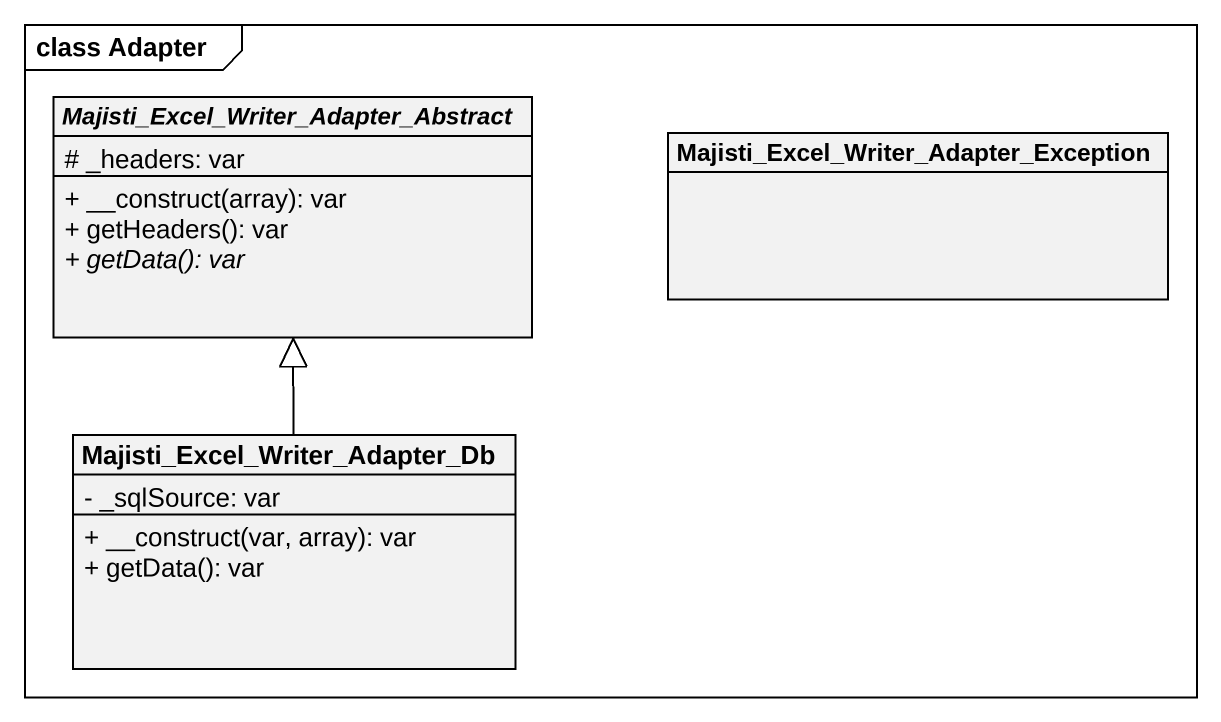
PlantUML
@startuml
mainframe class Adapter
hide circle
hide empty members
skinparam classAttributeIconSize 0
abstract class "Majisti_Excel_Writer_Adapter_Abstract" as Majisti_Excel_Writer {
  # _headers: var
  + __construct(array): var
  + getHeaders(): var
  {abstract} + getData(): var
}
class "Majisti_Excel_Writer_Adapter_Exception" as Majisti_Excel_Writer_2
class "Majisti_Excel_Writer_Adapter_Db" as Majisti_Excel_Writer_3 {
  - _sqlSource: var
  + __construct(var, array): var
  + getData(): var
}
Majisti_Excel_Writer_3 -up-|> Majisti_Excel_Writer
@enduml
